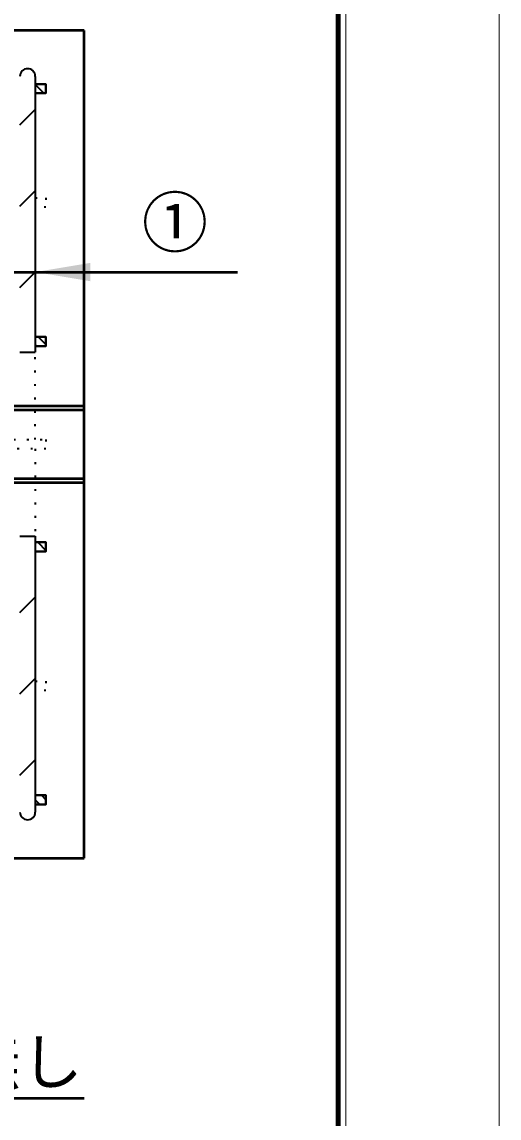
# Model space of a CAD drawing. Units: millimetres, scale not verified. Extents: x -2102 to 2102, y -1485 to 1485.
# Drawn here: x 1791 to 2102, y 329 to 1044 of the extents above; entities that cross this region are included whole.
import ezdxf
from ezdxf.enums import TextEntityAlignment as Align

# ---------------------------------------------------------------- set-up
doc = ezdxf.new("R2010")
doc.units = ezdxf.units.MM
doc.header["$LTSCALE"] = 5
doc.linetypes.add('DOTTED', pattern=[1.75, 0.25, -1.5])
doc.layers.add('0-0_V-nasSTD', color=7, linetype='Continuous', lineweight=35)
doc.layers.add('0-1_0', color=7, linetype='Continuous', lineweight=50)
doc.styles.add('ＭＳ ゴシック', font='')
doc.styles.get('ＭＳ ゴシック').set_extended_font_data('MS Gothic')

msp = doc.modelspace()

# ---------------------------------------------------------------- linework, layer by layer
at = {"layer": '0-0_V-nasSTD'}
for p, q in [((1799.668, 1008.887), (1799.668, 828.887)), ((1806.668, 1003.887), (1799.668, 1003.887)), ((1799.668, 1003.509), (1805.29, 997.887)), ((1806.361, 1003.887), (1806.668, 1003.58)), ((1789.668, 977.243), (1799.668, 987.243)), ((1789.668, 924.21), (1799.668, 934.21)), ((1789.668, 871.177), (1799.668, 881.177)), ((1801.655, 838.887), (1806.668, 833.875)), ((1799.668, 833.804), (1800.584, 832.887)), ((1789.668, 828.887), (1799.668, 828.887)), ((1789.668, 708.887), (1799.668, 708.887)), ((1799.668, 708.887), (1799.668, 528.887)), ((1801.305, 704.887), (1806.668, 699.524)), ((1799.668, 698.887), (1806.668, 698.887)), ((1789.668, 659.045), (1799.668, 669.045)), ((1789.668, 606.012), (1799.668, 616.012)), ((1789.668, 552.979), (1799.668, 562.979)), ((1799.668, 536.819), (1802.6, 533.887)), ((1803.671, 539.887), (1806.668, 536.89)), ((1799.668, 533.887), (1806.668, 533.887))]:
    msp.add_line(p, q, dxfattribs=at)
at = {"layer": '0-0_V-nasSTD', "lineweight": 50}
for p, q in [((1157.668, 881.208), (1931.668, 881.208)), ((1093.168, 793.887), (1831.668, 793.887)), ((1093.168, 791.387), (1831.668, 791.387)), ((1831.668, 746.387), (1093.168, 746.387)), ((1093.168, 743.887), (1831.668, 743.887))]:
    msp.add_line(p, q, dxfattribs=at)
at = {"layer": '0-0_V-nasSTD', "linetype": 'DOTTED'}
for p, q in [((1799.668, 771.887), (1799.668, 828.887)), ((831.668, 771.887), (1806.668, 771.887)), ((1806.668, 765.887), (831.668, 765.887)), ((1799.668, 765.887), (1799.668, 708.887)), ((1806.668, 771.887), (1806.668, 765.887))]:
    msp.add_line(p, q, dxfattribs=at)
at = {"layer": '0-0_V-nasSTD', "lineweight": 18}
for points in [[(-2102.5, -1485), (-2102.5, 1485), (2102.5, 1485), (2102.5, -1485)], [(-2002.5, -1385), (-2002.5, 1385), (2002.5, 1385), (2002.5, -1385)]]:
    msp.add_lwpolyline(points, close=True, dxfattribs=at)
at = {"layer": '0-0_V-nasSTD', "lineweight": 100}
msp.add_lwpolyline([(1997.5, -1380), (1997.5, 1380), (-1997.5, 1380)], dxfattribs=at)
at = {"layer": '0-0_V-nasSTD'}
for points in [[(1799.668, 1003.887), (1806.668, 1003.887), (1806.668, 997.887), (1799.668, 997.887)], [(1799.668, 997.887), (1806.668, 997.887), (1806.668, 1003.887)], [(1799.668, 838.887), (1806.668, 838.887), (1806.668, 832.887), (1799.668, 832.887)], [(1799.668, 832.887), (1806.668, 832.887), (1806.668, 838.887), (1799.668, 838.887)], [(1799.668, 704.887), (1806.668, 704.887), (1806.668, 698.887), (1799.668, 698.887)], [(1806.668, 698.887), (1806.668, 704.887), (1799.668, 704.887)], [(1799.668, 539.887), (1806.668, 539.887), (1806.668, 533.887), (1799.668, 533.887)], [(1806.668, 533.887), (1806.668, 539.887), (1799.668, 539.887)]]:
    msp.add_lwpolyline(points, dxfattribs=at)
at = {"layer": '0-0_V-nasSTD', "linetype": 'DOTTED'}
for points in [[(1799.668, 929.529), (1806.668, 929.529), (1806.668, 923.529), (1799.668, 923.529)], [(1799.668, 614.244), (1806.668, 614.244), (1806.668, 608.244), (1799.668, 608.244)]]:
    msp.add_lwpolyline(points, dxfattribs=at)
at = {"layer": '0-0_V-nasSTD'}
for centre, start, end in [((1794.668, 1008.887), 0, 180), ((1794.668, 528.887), 180, 0)]:
    msp.add_arc(centre, 5, start, end, dxfattribs=at)
msp.add_solid([(1799.668, 881.208), (1835.668, 875.208), (1835.668, 887.208)], dxfattribs=at)
at = {"layer": '0-1_0'}
for p, q in [((1831.668, 1038.887), (-168.332, 1038.887)), ((1831.668, 498.887), (1831.668, 1038.887)), ((1093.168, 498.887), (1831.668, 498.887)), ((1548.46, 342.327), (1831.668, 342.327))]:
    msp.add_line(p, q, dxfattribs=at)

# ---------------------------------------------------------------- texts
at = {"layer": '0-0_V-nasSTD', "style": 'ＭＳ ゴシック'}
for s, height, p in [('①', 31.67, (1869.235, 888.208)), ('パッキン溝無し', 29.56, (1548.46, 342.327))]:
    msp.add_text(s, height=height, dxfattribs=at).set_placement(p, align=Align.BOTTOM_LEFT)

doc.saveas('drawing.dxf')
